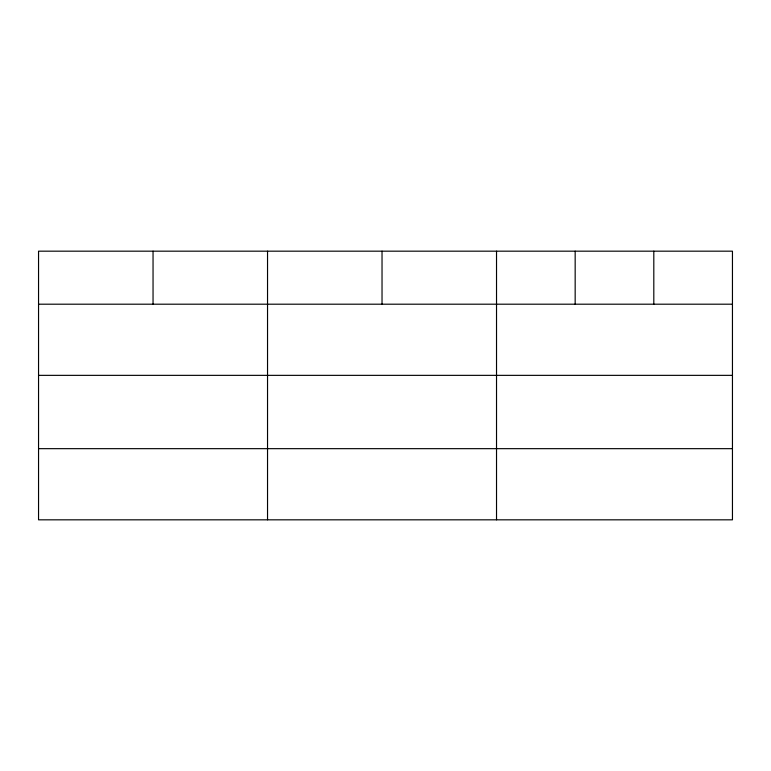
<?xml version="1.0" encoding="UTF-8"?>
<svg xmlns="http://www.w3.org/2000/svg" width="771" height="771" viewBox="0 0 771 771"><rect width="100%" height="100%" fill="white"/><g stroke="black" fill="none" stroke-linecap="round" stroke-linejoin="round"><path stroke-width="1.16" d="M732.45 375.352L732.45 251.173L38.55 251.173L38.55 519.827L732.45 519.827L732.45 375.352L38.55 375.352M38.55 304.198L732.45 304.198M38.55 448.664L732.45 448.664M653.808 251.173L653.808 304.198M575.166 251.173L575.166 304.198M496.524 251.173L496.524 519.827M382.03 251.173L382.03 304.198M267.537 251.173L267.537 519.827M153.044 251.173L153.044 304.198"/></g></svg>
